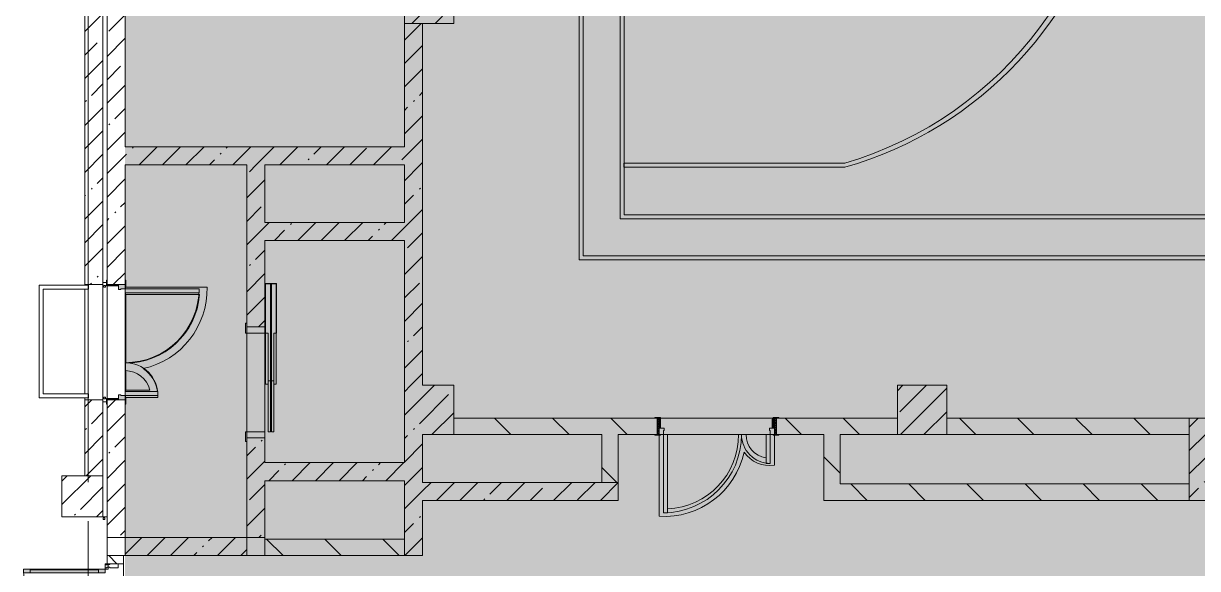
# Model space of a CAD drawing. Header units: millimetres. Extents: x 35147 to 231677, y -8553 to 29000.
# Drawn here: x 142191 to 156477, y 10072 to 16700 of the extents above; entities that cross this region are included whole.
import ezdxf

# ---------------------------------------------------------------- set-up
doc = ezdxf.new("R2010")
doc.units = ezdxf.units.MM
doc.linetypes.add('Осевая', pattern=[3175, 635, -476.25, 1587.5, -476.25])
doc.layers.add('A-DETL-GENF-2', color=7, linetype='Continuous', lineweight=9, true_color=0xc0c0c0, transparency=0.4)
for name, color, linetype, lineweight, true_color in [('A-DETL-GENF-3', 7, 'Continuous', 5, 0xe2e2e2), ('A-DETL-GENF-4', 7, 'Continuous', 5, 0xaaaaaa), ('A-DOOR-2', 7, 'Continuous', 5, 0xaaaaaa), ('A-DOOR-3', 7, 'Continuous', 5, 0xe2e2e2), ('A-DOOR-4', 7, 'Continuous', 5, 0xb7b7b7), ('A-DOOR-FRAM-2', 7, 'Continuous', 5, 0xe2e2e2), ('A-DOOR-FRAM-3', 7, 'Continuous', 5, 0xaaaaaa), ('A-DOOR-FRAM-4', 7, 'Continuous', 5, 0xb7b7b7), ('A-FLOR-1', 7, 'Continuous', 5, 0xaaaaaa), ('A-FLOR-2', 7, 'Continuous', 5, 0xb7b7b7), ('A-WALL-3', 7, 'Continuous', 9, 0x737373), ('I-WALL-4', 7, 'Continuous', 5, 0x737373), ('S-COLS-2', 7, 'Continuous', 5, 0x737373)]:
    doc.layers.add(name, color=color, linetype=linetype, lineweight=lineweight, true_color=true_color)
for name, color, linetype, lineweight in [('A-GLAZ-CWMG-2', 7, 'Continuous', 5), ('A-WALL-2', 7, 'Continuous', 5), ('I-WALL-3', 7, 'Continuous', 5), ('S-COLS-1', 7, 'Continuous', 5), ('Оси', 7, 'Continuous', 9), ('Оси-2', 7, 'Осевая', 9)]:
    doc.layers.add(name, color=color, linetype=linetype, lineweight=lineweight)
pattern_1 = [(135, (104667.4, 0), (-353.5534, -353.5534), [])]
pattern_2 = [(45, (104667.4, 0), (-285.123, 285.123), []), (45, (104952.5, 0), (-285.123, 285.123), [504.031, -100.806, 16.764, -84.042])]

# ---------------------------------------------------------------- blocks, each defined once
blk = doc.blocks.new('BSC_Колонна _Прямоугольная - 600х600-V273-2_9_2_птичка')
at = {"layer": 'S-COLS-1'}
h = blk.add_hatch(dxfattribs=at)
h.set_pattern_fill('FP_110', color=256, style=0, pattern_type=2)
h.set_pattern_definition([(45, (-42460, -17000), (-285.123, 285.123), []), (45, (-42174.88, -17000), (-285.123, 285.123), [504.031, -100.806, 16.764, -84.042])])
h.paths.add_polyline_path([(-300, -300), (300, -300), (300, 300), (-300, 300)])
at = {"layer": 'S-COLS-2'}
for p, q in [((300, 300), (-300, 300)), ((-300, 300), (-300, -300)), ((300, -300), (300, 300)), ((-300, -300), (300, -300))]:
    blk.add_line(p, q, dxfattribs=at)
blk = doc.blocks.new('110_Дверь_СКБ_2Ст - Д-6_л__ ДОО_Дв_1450x2100h_Дверь из раздевальной в коридор-V315-2_9_2_птичка')
at = {"layer": 'A-DOOR-2'}
h = blk.add_hatch(dxfattribs=at)
h.set_pattern_fill('FP_25', color=256, style=0, pattern_type=2)
h.set_pattern_definition([(135, (1576.41, 164.685), (-14.14214, -14.14214), []), (225, (1576.41, 164.685), (14.14214, -14.14214), [])])
h.paths.add_polyline_path([(737.5, 100), (712.5, 100), (712.5, -100), (737.5, -100), (737.5, 0.5)])
at = {"layer": 'A-DOOR-3'}
for points in [[(612.5, 1050), (612.5, 100), (662.5, 100), (662.5, 1050)], [(-637.5, 450), (-637.5, 100), (-587.5, 100), (-587.5, 450)]]:
    blk.add_hatch(color=256, dxfattribs=at).paths.add_polyline_path(points)
h = blk.add_hatch(color=256, dxfattribs=at)
h.paths.add_polyline_path([(-637.5, 100), (-687.5, 100), (-687.5, 20), (-627.5, 20), (-627.5, 50), (-637.5, 50)])
h.paths.add_polyline_path([(712.5, 100), (662.5, 100), (662.5, 50), (652.5, 50), (652.5, 20), (712.5, 20)])
at = {"layer": 'A-DOOR-FRAM-2'}
for points in [[(-742.5, 108), (-742.5, 100), (-672.5, 100), (-672.5, 108)], [(-672.5, 20), (-687.5, 20), (-687.5, -100), (-672.5, -100), (-672.5, 0.5)], [(767.5, 108), (697.5, 108), (697.5, 100), (767.5, 100)], [(712.5, 20), (697.5, 20), (697.5, -100), (712.5, -100), (712.5, 0.5)], [(-672.5, -100), (-742.5, -100), (-742.5, -108), (-672.5, -108)], [(767.5, -100), (697.5, -100), (697.5, -108), (767.5, -108)]]:
    blk.add_hatch(color=256, dxfattribs=at).paths.add_polyline_path(points)
at = {"layer": 'A-DOOR-FRAM-3'}
h = blk.add_hatch(dxfattribs=at)
h.set_pattern_fill('FP_26', color=256, style=0, pattern_type=2)
h.set_pattern_definition([(45, (-546.384, 164.685), (-14.1421, 14.1421), []), (135, (-546.384, 164.685), (-14.1421, -14.1421), [])])
h.paths.add_polyline_path([(-712.5, 100), (-712.5, -100), (-687.5, -100), (-687.5, 100)])
at = {"layer": 'A-DOOR-4'}
for p, q in [((662.5, 1050), (612.5, 1050)), ((612.5, 1050), (612.5, 100)), ((662.5, 100), (662.5, 1050)), ((-637.5, 450), (-637.5, 100)), ((-587.5, 450), (-637.5, 450)), ((-587.5, 100), (-587.5, 450)), ((-637.5, 100), (-587.5, 100)), ((612.5, 100), (662.5, 100))]:
    blk.add_line(p, q, dxfattribs=at)
for centre, radius, start, end in [((662.5, 100), 950, 90, 180), ((-637.5, 100), 350, 360, 90)]:
    blk.add_arc(centre, radius, start, end, dxfattribs=at)
at = {"layer": 'A-DOOR-FRAM-4'}
for p, q in [((-672.5, 108), (-742.5, 108)), ((-742.5, 108), (-742.5, 100)), ((-742.5, 100), (-672.5, 100)), ((-687.5, 100), (-712.5, 100)), ((-712.5, 100), (-712.5, -100)), ((-637.5, 100), (-687.5, 100)), ((-687.5, 100), (-687.5, 20)), ((-687.5, -100), (-687.5, 100)), ((-687.5, 20), (-627.5, 20)), ((-672.5, 20), (-687.5, 20)), ((-687.5, 20), (-687.5, -100)), ((-672.5, 100), (-672.5, 108)), ((-672.5, -100), (-672.5, 20)), ((-637.5, 50), (-637.5, 100)), ((-627.5, 50), (-637.5, 50)), ((-627.5, 20), (-627.5, 50)), ((662.5, 50), (652.5, 50)), ((652.5, 50), (652.5, 20)), ((652.5, 20), (712.5, 20)), ((662.5, 100), (662.5, 50)), ((712.5, 100), (662.5, 100)), ((767.5, 108), (697.5, 108)), ((697.5, 108), (697.5, 100)), ((697.5, 100), (767.5, 100)), ((712.5, 20), (697.5, 20)), ((697.5, 20), (697.5, -100)), ((712.5, 20), (712.5, 100)), ((737.5, 100), (712.5, 100)), ((712.5, 100), (712.5, -100)), ((712.5, -100), (712.5, 20)), ((737.5, -100), (737.5, 100)), ((767.5, 100), (767.5, 108)), ((-672.5, -100), (-742.5, -100)), ((-742.5, -100), (-742.5, -108)), ((-742.5, -108), (-672.5, -108)), ((-712.5, -100), (-687.5, -100)), ((-687.5, -100), (-672.5, -100)), ((-672.5, -108), (-672.5, -100)), ((697.5, -100), (712.5, -100)), ((767.5, -100), (697.5, -100)), ((697.5, -100), (697.5, -108)), ((697.5, -108), (767.5, -108)), ((712.5, -100), (737.5, -100)), ((767.5, -108), (767.5, -100))]:
    blk.add_line(p, q, dxfattribs=at)
blk = doc.blocks.new('110_Дверь_СКБ_2Ст - Д-2 1450x2100h_Лестничная клетка EIS60-31576737-2_9_2_птичка')
at = {"layer": 'A-DOOR-3'}
for points in [[(-587.5, 110), (-587.5, 1010), (-637.5, 1010), (-637.5, 110)], [(662.5, 510), (612.5, 510), (612.5, 110), (662.5, 110)], [(712.5, 30), (697.5, 30), (697.5, -110), (712.5, -110)]]:
    blk.add_hatch(color=256, dxfattribs=at).paths.add_polyline_path(points)
h = blk.add_hatch(color=256, dxfattribs=at)
h.paths.add_polyline_path([(712.5, 110), (662.5, 110), (662.5, 60), (652.5, 60), (652.5, 30), (712.5, 30), (712.5, 90.1)])
h.paths.add_polyline_path([(-627.5, 30), (-627.5, 60), (-637.5, 60), (-637.5, 110), (-687.5, 110), (-687.5, 30)])
at = {"layer": 'A-DOOR-FRAM-2'}
for points in [[(-672.5, 110), (-672.5, 118), (-742.5, 118), (-742.5, 110), (-697.3, 110)], [(-672.5, 30), (-687.5, 30), (-687.5, -110), (-672.5, -110)], [(767.5, 110), (767.5, 118), (697.5, 118), (697.5, 110)], [(-672.5, -110), (-742.5, -110), (-742.5, -118), (-672.5, -118)], [(767.5, -118), (767.5, -110), (697.5, -110), (697.5, -118)]]:
    blk.add_hatch(color=256, dxfattribs=at).paths.add_polyline_path(points)
at = {"layer": 'A-DOOR-4'}
for p, q in [((-637.5, 1010), (-637.5, 110)), ((-587.5, 1010), (-637.5, 1010)), ((-587.5, 110), (-587.5, 1010)), ((662.5, 510), (612.5, 510)), ((612.5, 510), (612.5, 110)), ((662.5, 110), (662.5, 510)), ((-637.5, 110), (-587.5, 110)), ((612.5, 110), (662.5, 110))]:
    blk.add_line(p, q, dxfattribs=at)
for centre, radius, start, end in [((-637.5, 110), 900, 0, 90), ((662.5, 110), 400, 90, 180)]:
    blk.add_arc(centre, radius, start, end, dxfattribs=at)
at = {"layer": 'A-DOOR-FRAM-3'}
for p, q in [((-687.5, 110), (-687.5, 30)), ((-687.5, 30), (-627.5, 30)), ((-672.5, 30), (-687.5, 30)), ((-687.5, 30), (-687.5, -110)), ((-672.5, -110), (-672.5, 30)), ((-637.5, 60), (-637.5, 110)), ((-627.5, 60), (-637.5, 60)), ((-627.5, 30), (-627.5, 60)), ((662.5, 60), (652.5, 60)), ((652.5, 60), (652.5, 30)), ((652.5, 30), (712.5, 30)), ((662.5, 110), (662.5, 60)), ((712.5, 30), (697.5, 30)), ((697.5, 30), (697.5, -110)), ((712.5, 30), (712.5, 110)), ((712.5, -110), (712.5, 30)), ((-672.5, -110), (-742.5, -110)), ((-742.5, -110), (-742.5, -118)), ((-742.5, -118), (-672.5, -118)), ((-687.5, -110), (-672.5, -110)), ((-672.5, -118), (-672.5, -110)), ((697.5, -110), (712.5, -110)), ((767.5, -110), (697.5, -110)), ((697.5, -110), (697.5, -118)), ((697.5, -118), (767.5, -118)), ((767.5, -118), (767.5, -110))]:
    blk.add_line(p, q, dxfattribs=at)
at = {"layer": 'A-DOOR-FRAM-4'}
for p, q in [((-672.5, 118), (-742.5, 118)), ((-742.5, 118), (-742.5, 110)), ((-742.5, 110), (-672.5, 110)), ((-637.5, 110), (-687.5, 110)), ((-672.5, 110), (-672.5, 118)), ((712.5, 110), (662.5, 110)), ((767.5, 118), (697.5, 118)), ((697.5, 118), (697.5, 110)), ((697.5, 110), (767.5, 110)), ((767.5, 110), (767.5, 118))]:
    blk.add_line(p, q, dxfattribs=at)
blk = doc.blocks.new('BSC_Колонна _Прямоугольная - 500х500-V362-2_9_2_птичка')
at = {"layer": 'S-COLS-1'}
h = blk.add_hatch(dxfattribs=at)
h.set_pattern_fill('FP_177', color=256, style=0, pattern_type=2)
h.set_pattern_definition([(45, (-38240, -10950), (-285.123, 285.123), []), (45, (-37954.88, -10950), (-285.123, 285.123), [504.031, -100.806, 16.764, -84.042])])
h.paths.add_polyline_path([(-250, -250), (250, -250), (250, 250), (-250, 250)])
for p, q in [((250, 250), (-250, 250)), ((-250, 250), (-250, -250)), ((250, -250), (250, 250)), ((-250, -250), (250, -250))]:
    blk.add_line(p, q, dxfattribs=at)
blk = doc.blocks.new('DOR_Дверь лифта - 1350х2050h-V367-2_9_2_птичка')
at = {"layer": 'A-DOOR-4'}
for p, q in [((-600, 125), (-720, 125)), ((-720, 125), (-720, 110)), ((-720, 110), (-600, 110)), ((-675, 110), (-675, -110)), ((-600, 110), (-675, 110)), ((-600, 110), (-600, 125)), ((600, 110), (-600, 110)), ((-600, 110), (-600, -110)), ((720, 125), (600, 125)), ((600, 125), (600, 110)), ((600, -110), (600, 110)), ((675, 110), (600, 110)), ((600, 110), (720, 110)), ((675, -110), (675, 110)), ((720, 110), (720, 125)), ((-675, -110), (-600, -110)), ((-600, -110), (600, -110)), ((-20, -120), (-20, -150)), ((600, -120), (-20, -120)), ((600, -110), (675, -110)), ((600, -150), (600, -120)), ((-600, -150), (-600, -180)), ((20, -150), (-600, -150)), ((-600, -180), (20, -180)), ((-600, -190), (-600, -220)), ((20, -190), (-600, -190)), ((-600, -220), (20, -220)), ((-20, -150), (600, -150)), ((-20, -220), (-20, -250)), ((600, -220), (-20, -220)), ((-20, -250), (600, -250)), ((20, -180), (20, -150)), ((20, -220), (20, -190)), ((600, -250), (600, -220))]:
    blk.add_line(p, q, dxfattribs=at)
at = {"layer": 'A-DOOR-FRAM-4'}
for p, q in [((600, -117), (600, -120)), ((1203, -117), (600, -117)), ((600, -120), (1200, -120)), ((1200, -120), (1200, -180)), ((1203, -183), (1203, -117)), ((1200, -180), (20, -180)), ((20, -180), (20, -183)), ((20, -183), (1203, -183)), ((1203, -187), (20, -187)), ((20, -187), (20, -190)), ((20, -190), (1200, -190)), ((600, -250), (600, -253)), ((1200, -250), (600, -250)), ((600, -253), (1203, -253)), ((1200, -190), (1200, -250)), ((1203, -253), (1203, -187))]:
    blk.add_line(p, q, dxfattribs=at)
blk = doc.blocks.new('Дверь_Витражная_остекление_ - ДВН_ДАО_Главный вход_1800 в свету 5-32258809-2_9_2_птичка')
at = {"layer": 'A-DETL-GENF-3'}
for points in [[(-947.5, -723.4), (-947.5, -20), (-992.5, -20), (-992.5, -1012.5), (-947.5, -1012.5)], [(1042.5, -1012.5), (1042.5, -20), (997.5, -20), (997.5, -1012.5)]]:
    blk.add_hatch(color=256, dxfattribs=at).paths.add_polyline_path(points)
at = {"layer": 'A-DETL-GENF-4'}
for p, q in [((-947.5, -20), (-992.5, -20)), ((-992.5, -1012.5), (-992.5, -20)), ((-947.5, -20), (-992.5, -20)), ((-992.5, -20), (-992.5, -1012.5)), ((-992.5, -100), (-947.5, -100)), ((-982.5, -932.5), (-982.5, -100)), ((-947.5, -1012.5), (-947.5, -20)), ((-947.5, -1012.5), (-947.5, -20)), ((988.5, -932.5), (988.5, -100)), ((997.5, -1012.5), (997.5, -20)), ((997.5, -20), (997.5, -1012.5)), ((1042.5, -100), (997.5, -100)), ((1032.5, -932.5), (1032.5, -100)), ((1042.5, -1012.5), (1042.5, -20)), ((1042.5, -1012.5), (1042.5, -20)), ((-992.5, -932.5), (-947.5, -932.5)), ((1042.5, -932.5), (997.5, -932.5)), ((-992.5, -1012.5), (-947.5, -1012.5)), ((-992.5, -1012.5), (-947.5, -1012.5)), ((1042.5, -1012.5), (997.5, -1012.5)), ((997.5, -1012.5), (1042.5, -1012.5))]:
    blk.add_line(p, q, dxfattribs=at)
at = {"layer": 'A-DOOR-2'}
for p, q in [((-1042.5, 20), (-992.5, 20)), ((-1042.5, -20), (-1042.5, 20)), ((-992.5, 20), (-992.5, -20)), ((992.5, 20), (1042.5, 20)), ((992.5, -20), (992.5, 20)), ((1042.5, 20), (1042.5, -20)), ((-992.5, -20), (-1042.5, -20)), ((-992.5, -1012.5), (-992.5, -20)), ((992.5, -1012.5), (992.5, -20)), ((1042.5, -20), (992.5, -20))]:
    blk.add_line(p, q, dxfattribs=at)
for centre, start, end in [((992.5, -20), 209.21115, 212.8228), ((992.5, -20), 217.57984, 270), ((-992.5, -20), 270, 286.54233)]:
    blk.add_arc(centre, 992.5, start, end, dxfattribs=at)
blk = doc.blocks.new('Прямоугольный импост - Импост структурный с накладкой - 160мм Темный-31239248-2_9_2_птичка')
at = {"layer": 'A-GLAZ-CWMG-2'}
for p, q in [((0, 17), (-50, 17)), ((-50, 17), (-50, 0)), ((-50, 0), (-40, 0)), ((-40, 0), (-40, -40)), ((-10, -40), (-10, 0)), ((-10, 0), (0, 0)), ((0, 0), (0, 17)), ((-40, -40), (-50, -40)), ((-50, -40), (-50, -140)), ((-50, -140), (0, -140)), ((0, -40), (-10, -40)), ((0, -140), (0, -40))]:
    blk.add_line(p, q, dxfattribs=at)

msp = doc.modelspace()

# ---------------------------------------------------------------- hatches: boundary and pattern name
at = {"layer": 'A-DETL-GENF-2'}
msp.add_hatch(color=256, dxfattribs=at).paths.add_polyline_path([(180508.3, -280), (180527.4, -280), (180527.4, 3300), (189527.4, 3300), (189527.4, 27350), (146577.4, 27350), (146577.4, 23778), (143427.4, 23778), (143427.4, -280), (179580.8, -280)])
at = {"layer": 'I-WALL-3'}
h = msp.add_hatch(dxfattribs=at)
h.set_pattern_fill('FP_92', color=256, style=0, pattern_type=2)
h.set_pattern_definition(pattern_2)
h.paths.add_polyline_path([(142937.4, 11200), (143157.4, 11200), (143157.4, 12125), (142937.4, 12125), (142937.4, 11221)])
h.paths.add_polyline_path([(143157.4, 13525), (143157.4, 21575), (142937.4, 21575), (142937.4, 13525)])
h.paths.add_polyline_path([(143157.4, 22975), (143157.4, 23400), (142937.4, 23400), (142937.4, 22975)])
h = msp.add_hatch(dxfattribs=at)
h.set_pattern_fill('FP_92', color=256, style=0, pattern_type=2)
h.set_pattern_definition(pattern_2)
h.paths.add_polyline_path([(143407.5, 10450), (143427.4, 10450), (143427.4, 12125), (143207.4, 12125), (143207.4, 10450)])
h.paths.add_polyline_path([(143207.4, 13525), (143427.4, 13525), (143427.4, 21575), (143207.4, 21575), (143207.4, 13534.8)])
h.paths.add_polyline_path([(143427.4, 22975), (143427.4, 23420.3), (143207.4, 23420.3), (143207.4, 22975), (143407.5, 22975)])
h = msp.add_hatch(dxfattribs=at)
h.set_pattern_fill('FP_92', color=256, style=0, pattern_type=2)
h.set_pattern_definition(pattern_2)
h.paths.add_polyline_path([(147047.4, 15200), (147047.4, 16700), (146827.4, 16700), (146827.4, 15200)])
h = msp.add_hatch(dxfattribs=at)
h.set_pattern_fill('FP_92', color=256, style=0, pattern_type=2)
h.set_pattern_definition(pattern_2)
h.paths.add_polyline_path([(147047.4, 14980), (147047.4, 15200), (143427.4, 15200), (143427.4, 14980), (146827.4, 14980)])
h = msp.add_hatch(dxfattribs=at)
h.set_pattern_fill('FP_92', color=256, style=0, pattern_type=2)
h.set_pattern_definition(pattern_2)
h.paths.add_polyline_path([(145127.4, 14280), (145127.4, 14980), (144907.4, 14980), (144907.4, 14280)])
h = msp.add_hatch(dxfattribs=at)
h.set_pattern_fill('FP_92', color=256, style=0, pattern_type=2)
h.set_pattern_definition(pattern_2)
h.paths.add_polyline_path([(147047.4, 10230), (147047.4, 11700), (146827.4, 11700), (146827.4, 10230)])
h.paths.add_polyline_path([(147047.4, 12300), (147047.4, 14980), (146827.4, 14980), (146827.4, 12300)])
h = msp.add_hatch(dxfattribs=at)
h.set_pattern_fill('FP_92', color=256, style=0, pattern_type=2)
h.set_pattern_definition(pattern_2)
h.paths.add_polyline_path([(145127.4, 10450), (145127.4, 11660), (144907.4, 11660), (144907.4, 10450)])
h.paths.add_polyline_path([(145127.4, 13010), (145127.4, 14280), (144907.4, 14280), (144907.4, 13010)])
h = msp.add_hatch(dxfattribs=at)
h.set_pattern_fill('FP_92', color=256, style=0, pattern_type=2)
h.set_pattern_definition(pattern_2)
h.paths.add_polyline_path([(146827.4, 14060), (146827.4, 14280), (145127.4, 14280), (145127.4, 14060), (146190.1, 14060)])
h = msp.add_hatch(dxfattribs=at)
h.set_pattern_fill('FP_95', color=256, style=0, pattern_type=2)
h.set_pattern_definition(pattern_1)
h.paths.add_polyline_path([(155465.3, 11700), (156377.4, 11700), (156377.4, 11900), (153427.4, 11900), (153427.4, 11700), (154537.8, 11700)])
h.paths.add_polyline_path([(147427.4, 11700), (149903.1, 11700), (149900.2, 11900), (147427.4, 11900)])
h.paths.add_polyline_path([(151353.1, 11700), (152827.4, 11700), (152827.4, 11900), (151353.1, 11900), (151353.1, 11799.5)])
h = msp.add_hatch(dxfattribs=at)
h.set_pattern_fill('FP_92', color=256, style=0, pattern_type=2)
h.set_pattern_definition(pattern_2)
h.paths.add_polyline_path([(156377.4, 10900), (156577.4, 10900), (156577.4, 11900), (156377.4, 11900), (156377.4, 11100)])
h = msp.add_hatch(dxfattribs=at)
h.set_pattern_fill('FP_95', color=256, style=0, pattern_type=2)
h.set_pattern_definition(pattern_1)
h.paths.add_polyline_path([(149428.1, 11120), (149428.1, 11700), (149228.1, 11700), (149228.1, 11120)])
h = msp.add_hatch(dxfattribs=at)
h.set_pattern_fill('FP_95', color=256, style=0, pattern_type=2)
h.set_pattern_definition(pattern_1)
h.paths.add_polyline_path([(152128.1, 11100), (152128.1, 11700), (151928.1, 11700), (151928.1, 11100)])
h = msp.add_hatch(dxfattribs=at)
h.set_pattern_fill('FP_92', color=256, style=0, pattern_type=2)
h.set_pattern_definition(pattern_2)
h.paths.add_polyline_path([(146827.4, 11140), (146827.4, 11360), (145127.4, 11360), (145127.4, 11140), (146190.1, 11140)])
h = msp.add_hatch(dxfattribs=at)
h.set_pattern_fill('FP_92', color=256, style=0, pattern_type=2)
h.set_pattern_definition(pattern_2)
h.paths.add_polyline_path([(147047.4, 10900), (149428.1, 10900), (149428.1, 11120), (147047.4, 11120)])
h = msp.add_hatch(dxfattribs=at)
h.set_pattern_fill('FP_95', color=256, style=0, pattern_type=2)
h.set_pattern_definition(pattern_1)
h.paths.add_polyline_path([(165827.4, 10900), (165827.4, 11100), (164007.4, 11100), (164007.4, 10900), (164740.5, 10900)])
h.paths.add_polyline_path([(159175.4, 10900), (160167.4, 10900), (160167.4, 11100), (156577.4, 11100), (156577.4, 10900), (157320.3, 10900)])
h.paths.add_polyline_path([(161067.4, 10900), (161277.4, 10900), (161277.4, 11100), (161067.4, 11100), (161067.4, 10980)])
h.paths.add_polyline_path([(162897.4, 10900), (163107.4, 10900), (163107.4, 11100), (162897.4, 11100), (162897.4, 10980)])
h.paths.add_polyline_path([(162197.4, 10900), (162197.4, 11100), (161977.4, 11100), (161977.4, 10900)])
h.paths.add_polyline_path([(151928.1, 10900), (156377.4, 10900), (156377.4, 11100), (151928.1, 11100)])
h = msp.add_hatch(dxfattribs=at)
h.set_pattern_fill('FP_92', color=256, style=0, pattern_type=2)
h.set_pattern_definition(pattern_2)
h.paths.add_polyline_path([(144335, 10230), (144907.4, 10230), (144907.4, 10450), (143427.4, 10450), (143427.4, 10230)])
h = msp.add_hatch(dxfattribs=at)
h.set_pattern_fill('FP_95', color=256, style=0, pattern_type=2)
h.set_pattern_definition(pattern_1)
h.paths.add_polyline_path([(146827.4, 10230), (146827.4, 10430), (145127.4, 10430), (145127.4, 10230), (146190.1, 10230)])
h = msp.add_hatch(dxfattribs=at)
h.set_pattern_fill('FP_95', color=256, style=0, pattern_type=2)
h.set_pattern_definition(pattern_1)
h.paths.add_polyline_path([(143207.4, 7900), (143407.4, 7900), (143407.4, 8000), (143207.4, 8000)])
h.paths.add_polyline_path([(143207.4, 10130), (143407.4, 10130), (143407.4, 10230), (143207.4, 10230)])
at = {"layer": 'S-COLS-1'}
h = msp.add_hatch(dxfattribs=at)
h.set_pattern_fill('FP_92', color=256, style=0, pattern_type=2)
h.set_pattern_definition(pattern_2)
h.paths.add_polyline_path([(147047.4, 11700), (147427.4, 11700), (147427.4, 12300), (146827.4, 12300), (146827.4, 11700)])
h = msp.add_hatch(dxfattribs=at)
h.set_pattern_fill('FP_92', color=256, style=0, pattern_type=2)
h.set_pattern_definition(pattern_2)
h.paths.add_polyline_path([(153427.4, 11700), (153427.4, 12300), (152827.4, 12300), (152827.4, 11700)])

# ---------------------------------------------------------------- linework, layer by layer
at = {"layer": 'A-FLOR-1'}
for p, q in [((142980.5, 13518), (142380.5, 13518)), ((142380.5, 13518), (142380.5, 12148.2)), ((142430.5, 12198.2), (142430.5, 13468)), ((142430.5, 13468), (142980.5, 13468)), ((142980.5, 13468), (142980.5, 13518)), ((143199.4, 13550), (143157.4, 13550)), ((142380.5, 12148.2), (142980.5, 12148.2)), ((142980.5, 12198.2), (142430.5, 12198.2)), ((142980.5, 12148.2), (142980.5, 12198.2)), ((143157.4, 12100), (143199.4, 12100)), ((143207.4, 10700), (143157.4, 10700)), ((143207.4, 10230), (143207.4, 10450)), ((143427.4, 10230), (143407.5, 10230)), ((143207.4, 10120), (143207.4, 10130)), ((143207.4, 10130), (143207.4, 10120))]:
    msp.add_line(p, q, dxfattribs=at)
at = {"layer": 'A-FLOR-2'}
for p, q in [((148951, 24981.3), (148951, 13824.4)), ((149001, 13874.4), (149001, 24931.3)), ((149451, 24481.3), (149451, 14324.4)), ((149501, 14374.4), (149501, 24431.3)), ((152187.1, 15002.8), (149497.4, 15002.8)), ((149497.4, 15002.8), (149497.4, 14952.8)), ((149497.4, 14952.8), (152187.1, 14952.8)), ((149451, 14324.4), (168807.4, 14324.4)), ((159104.2, 14374.4), (149501, 14374.4)), ((169257.4, 13874.4), (149001, 13874.4)), ((148951, 13824.4), (169307.4, 13824.4)), ((144425.6, 13493.1), (143430.8, 13493.1)), ((143430.8, 13493.1), (143430.8, 13475)), ((143437.4, 13492.5), (143437.4, 13550)), ((143430.8, 13425), (143430.8, 13403.1)), ((143430.8, 13403.1), (144333.1, 13403.1)), ((143437.4, 12568.5), (143437.4, 13403.1)), ((143430.8, 12568.1), (143430.8, 12478.1)), ((143437.4, 12242), (143437.4, 12477.5)), ((143727.9, 12242), (143430.8, 12242)), ((143430.8, 12242), (143430.8, 12225)), ((143430.8, 12175), (143430.8, 12152)), ((143430.8, 12152), (143825.2, 12152)), ((143437.4, 12100), (143437.4, 12152)), ((151303.1, 11780), (151303.1, 11889.6)), ((151303.1, 11889.6), (151313.1, 11889.6)), ((149928.1, 11692), (149928.1, 10706.8)), ((150018.1, 11703), (149978.1, 11703)), ((150983.1, 11703), (150893.1, 11703)), ((151328.1, 11329.8), (151328.1, 11692)), ((145127.4, 10230), (144907.4, 10230))]:
    msp.add_line(p, q, dxfattribs=at)
for centre, radius, start, end in [((150902.9, 19382.8), 4564.4, 286.34112, 73.65888), ((150932.4, 19382.8), 4604.2, 285.81331, 348.1026), ((143430.8, 13473.1), 995, 282.67054, 1.1511), ((143430.8, 13473.1), 905, 270, 355.56313), ((143430.8, 12173.1), 305, 13.0427, 90), ((143430.8, 12173.1), 395, 7.55422, 56.45952), ((143430.8, 12173.1), 395, 356.92799, 0.27403), ((149988.1, 11700), 905, 272.53584, 0.18993), ((151268.1, 11700), 285, 179.39688, 261.89794), ((149988.1, 11700), 995, 266.54288, 347.60213), ((151268.1, 11700), 375, 214.72707, 279.2069)]:
    msp.add_arc(centre, radius, start, end, dxfattribs=at)
at = {"layer": 'A-WALL-2'}
for p, q in [((143187.4, 13515), (143167.4, 13515)), ((143167.4, 13515), (143167.4, 13495)), ((143167.4, 13495), (143187.4, 13495)), ((143187.4, 13495), (143187.4, 13515)), ((143167.4, 12155), (143167.4, 12135)), ((143187.4, 12155), (143167.4, 12155)), ((143187.4, 12135), (143187.4, 12155)), ((143167.4, 12135), (143187.4, 12135)), ((143161.9, 10689), (143161.9, 10669)), ((143181.9, 10689), (143161.9, 10689)), ((143161.9, 10669), (143181.9, 10669)), ((143181.9, 10669), (143181.9, 10689))]:
    msp.add_line(p, q, dxfattribs=at)
at = {"layer": 'A-WALL-3'}
for p, q in [((149228.1, 11120), (149428.1, 11120)), ((156377.4, 11100), (156377.4, 10900)), ((146827.4, 10230), (146827.4, 10430))]:
    msp.add_line(p, q, dxfattribs=at)
at = {"layer": 'I-WALL-3'}
for p, q in [((142937.4, 21584.5), (142937.4, 13518)), ((143157.4, 11200), (143157.4, 21584.5)), ((143207.4, 21520), (143207.4, 13580)), ((142937.4, 13525), (143157.4, 13525)), ((142937.4, 12198.2), (142937.4, 13468)), ((143207.4, 12140), (143207.4, 13510)), ((142937.4, 12148.2), (142937.4, 11200)), ((143157.4, 12125), (142937.4, 12125)), ((143207.4, 12070), (143207.4, 10450)), ((143207.4, 10450), (143427.4, 10450)), ((143407.4, 10230), (143207.4, 10230)), ((143207.4, 10230), (143207.4, 10130)), ((143407.4, 10230), (143407.4, 7900)), ((143207.4, 10130), (143407.4, 10130))]:
    msp.add_line(p, q, dxfattribs=at)
at = {"layer": 'I-WALL-4'}
for p, q in [((143427.4, 15200), (143427.4, 21520)), ((146827.4, 16700), (146827.4, 15200)), ((147047.4, 12300), (147047.4, 16700)), ((146827.4, 15200), (143427.4, 15200)), ((143427.4, 13580), (143427.4, 14980)), ((143427.4, 14980), (144907.4, 14980)), ((144907.4, 14980), (144907.4, 13010)), ((145127.4, 14980), (146827.4, 14980)), ((145127.4, 14280), (145127.4, 14980)), ((146827.4, 14980), (146827.4, 14280)), ((146827.4, 14280), (145127.4, 14280)), ((145127.4, 13010), (145127.4, 14060)), ((145127.4, 14060), (146827.4, 14060)), ((146827.4, 14060), (146827.4, 12300)), ((143427.4, 13425), (143427.4, 12225)), ((144907.4, 13010), (145127.4, 13010)), ((143427.4, 12070), (143427.4, 10230)), ((149873.1, 11900), (147427.4, 11900)), ((147427.4, 11900), (147427.4, 11700)), ((149943.1, 11900), (151313.1, 11900)), ((152827.4, 11900), (151383.1, 11900)), ((152827.4, 11700), (152827.4, 11900)), ((158827.4, 11900), (153427.4, 11900)), ((153427.4, 11900), (153427.4, 11700)), ((156377.4, 11900), (156377.4, 11100)), ((144907.4, 11660), (144907.4, 10230)), ((145127.4, 11660), (144907.4, 11660)), ((145127.4, 11360), (145127.4, 11660)), ((146827.4, 11700), (146827.4, 11360)), ((147047.4, 11120), (147047.4, 11700)), ((147427.4, 11700), (149228.1, 11700)), ((149228.1, 11700), (149228.1, 11120)), ((149428.1, 11700), (149873.1, 11700)), ((149428.1, 10900), (149428.1, 11700)), ((150892.9, 11700), (150028.1, 11700)), ((151228.1, 11700), (150983.4, 11700)), ((151383.1, 11700), (151928.1, 11700)), ((151928.1, 11700), (151928.1, 10900)), ((152128.1, 11700), (152827.4, 11700)), ((152128.1, 11100), (152128.1, 11700)), ((153427.4, 11700), (156377.4, 11700)), ((146827.4, 11360), (145127.4, 11360)), ((145127.4, 10230), (145127.4, 11140)), ((145127.4, 11140), (146827.4, 11140)), ((146827.4, 11140), (146827.4, 10430)), ((149228.1, 11120), (147047.4, 11120)), ((156377.4, 11100), (152128.1, 11100)), ((147047.4, 10900), (149428.1, 10900)), ((147047.4, 10230), (147047.4, 10900)), ((151928.1, 10900), (160367.4, 10900)), ((145127.4, 10450), (143427.4, 10450)), ((146827.4, 10430), (145127.4, 10430)), ((143427.4, 10230), (144907.4, 10230)), ((144907.4, 10230), (147047.4, 10230))]:
    msp.add_line(p, q, dxfattribs=at)
at = {"layer": 'S-COLS-2'}
for p, q in [((146827.4, 12300), (146827.4, 11700)), ((147427.4, 12300), (147047.4, 12300)), ((147427.4, 11700), (147427.4, 12300)), ((153427.4, 12300), (152827.4, 12300)), ((152827.4, 12300), (152827.4, 11900)), ((153427.4, 11900), (153427.4, 12300)), ((152827.4, 11900), (152827.4, 11700)), ((153427.4, 11700), (153427.4, 11900)), ((147047.4, 11700), (147427.4, 11700)), ((152827.4, 11700), (153427.4, 11700))]:
    msp.add_line(p, q, dxfattribs=at)
at = {"layer": 'Оси'}
msp.add_line((142977.4, 11277.7), (142977.4, 23777.7), dxfattribs=at)
at = {"layer": 'Оси-2'}
msp.add_line((142977.4, 7947.2), (142977.4, 11277.7), dxfattribs=at)

# ---------------------------------------------------------------- block references
at = {"layer": 'A-DOOR-2', "rotation": 269.9999999999999}
msp.add_blockref('Дверь_Витражная_остекление_ - ДВН_ДАО_Главный вход_1800 в свету 5-32258809-2_9_2_птичка', (143203.4, 9072.5), dxfattribs=at)
at = {"layer": 'A-DOOR-4'}
for name, p, rotation in [('110_Дверь_СКБ_2Ст - Д-2 1450x2100h_Лестничная клетка EIS60-31576737-2_9_2_птичка', (143317.4, 12837.5), 269.9999999999999), ('DOR_Дверь лифта - 1350х2050h-V367-2_9_2_птичка', (145017.4, 12335), 90), ('110_Дверь_СКБ_2Ст - Д-6_л__ ДОО_Дв_1450x2100h_Дверь из раздевальной в коридор-V315-2_9_2_птичка', (150640.6, 11800), 180)]:
    msp.add_blockref(name, p, dxfattribs=dict(at, rotation=rotation))
at = {"layer": 'A-GLAZ-CWMG-2', "rotation": 89.99999999999993}
msp.add_blockref('Прямоугольный импост - Импост структурный с накладкой - 160мм Темный-31239248-2_9_2_птичка', (143203.4, 10130), dxfattribs=at)
at = {"layer": 'S-COLS-1'}
msp.add_blockref('BSC_Колонна _Прямоугольная - 500х500-V362-2_9_2_птичка', (142907.4, 10950), dxfattribs=at)
at = {"layer": 'S-COLS-2'}
msp.add_blockref('BSC_Колонна _Прямоугольная - 600х600-V273-2_9_2_птичка', (147127.4, 17000), dxfattribs=at)

doc.saveas('drawing.dxf')
